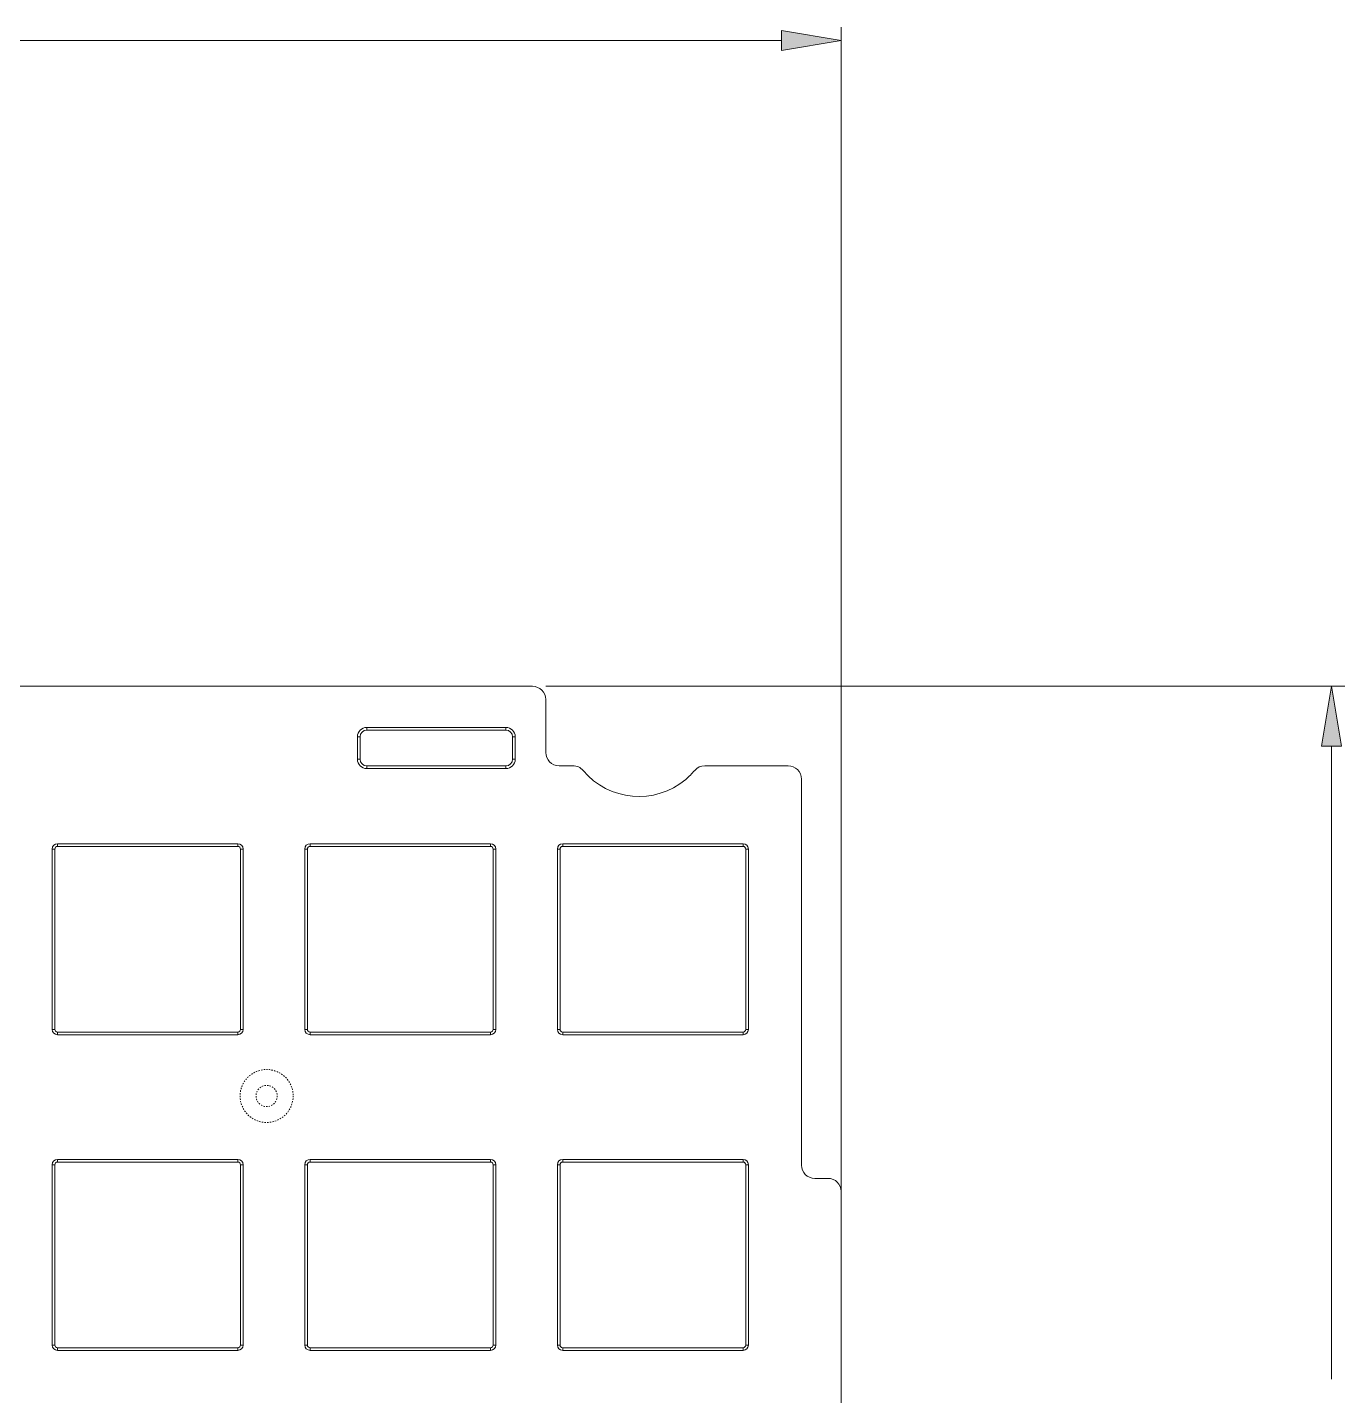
# Model space of a CAD drawing. Header units: millimetres. Extents: x 78 to 606, y -329 to -69.
# Drawn here: x 504.7 to 604.1, y -173.9 to -70.8 of the extents above; entities that cross this region are included whole.
import ezdxf

# ---------------------------------------------------------------- set-up
doc = ezdxf.new("R2010")
doc.units = ezdxf.units.MM
doc.header["$MEASUREMENT"] = 0
doc.linetypes.add('AI-Linetype-10', pattern=[0.18189, 0.090945, -0.090945])
doc.linetypes.add('AI-Linetype-11', pattern=[0.18189, 0.090945, -0.090945])
doc.layers.add('图层 1', color=7, linetype='Continuous', lineweight=0)

msp = doc.modelspace()

# ---------------------------------------------------------------- hatches: boundary and pattern name
at = {"layer": '图层 1', "true_color": 0x6ab82d, "transparency": 33554687}
h = msp.add_hatch(color=75, dxfattribs=at)
h.dxf.hatch_style = 2
h.paths.add_polyline_path([(561.6, -72.52), (561.6, -71.02), (566.1, -71.77)])
h = msp.add_hatch(color=75, dxfattribs=at)
h.dxf.hatch_style = 2
h.paths.add_polyline_path([(603.82, -124.96), (602.32, -124.96), (603.07, -120.46)])

# ---------------------------------------------------------------- linework, layer by layer
at = {"layer": '图层 1', "color": 75, "lineweight": 5, "true_color": 0x6ab82d}
for p, q in [((566.1, -161.11), (566.1, -70.77)), ((561.6, -71.77), (236.27, -71.77)), ((543.82, -120.46), (604.07, -120.46)), ((603.07, -124.96), (603.07, -172.71))]:
    msp.add_line(p, q, dxfattribs=at)
at = {"layer": '图层 1', "color": 18, "lineweight": 5, "true_color": 0x040000}
for p, q in [((480.82, -120.46), (542.82, -120.46)), ((543.82, -121.46), (543.82, -125.45)), ((530.32, -123.56), (540.82, -123.56)), ((530.32, -123.56), (530.32, -123.76)), ((530.32, -123.76), (540.82, -123.76)), ((540.82, -123.56), (540.82, -123.76)), ((529.62, -124.26), (529.82, -124.26)), ((529.62, -125.96), (529.62, -124.26)), ((529.82, -125.96), (529.82, -124.26)), ((541.52, -124.26), (541.32, -124.26)), ((541.32, -124.26), (541.32, -125.96)), ((541.52, -124.26), (541.52, -125.96)), ((529.62, -125.96), (529.82, -125.96)), ((540.82, -126.46), (530.32, -126.46)), ((530.32, -126.66), (530.32, -126.46)), ((540.82, -126.66), (530.32, -126.66)), ((540.82, -126.66), (540.82, -126.46)), ((541.52, -125.96), (541.32, -125.96)), ((545.86, -126.45), (544.82, -126.45)), ((562.1, -126.45), (555.81, -126.45)), ((563.1, -156.56), (563.1, -127.45)), ((506.8, -132.73), (506.6, -132.73)), ((506.6, -146.33), (506.6, -132.73)), ((506.8, -146.33), (506.8, -132.73)), ((507, -132.33), (520.6, -132.33)), ((507, -132.33), (507, -132.53)), ((507, -132.53), (520.6, -132.53)), ((520.6, -132.53), (520.6, -132.33)), ((521, -132.73), (520.8, -132.73)), ((520.8, -132.73), (520.8, -146.33)), ((521, -132.73), (521, -146.33)), ((525.85, -132.73), (525.65, -132.73)), ((525.65, -146.33), (525.65, -132.73)), ((525.85, -146.33), (525.85, -132.73)), ((526.05, -132.33), (539.65, -132.33)), ((526.05, -132.33), (526.05, -132.53)), ((526.05, -132.53), (539.65, -132.53)), ((539.65, -132.53), (539.65, -132.33)), ((540.05, -132.73), (539.85, -132.73)), ((539.85, -132.73), (539.85, -146.33)), ((540.05, -132.73), (540.05, -146.33)), ((544.9, -132.73), (544.7, -132.73)), ((544.7, -146.33), (544.7, -132.73)), ((544.9, -146.33), (544.9, -132.73)), ((545.1, -132.33), (558.7, -132.33)), ((545.1, -132.33), (545.1, -132.53)), ((545.1, -132.53), (558.7, -132.53)), ((558.7, -132.53), (558.7, -132.33)), ((559.1, -132.73), (558.9, -132.73)), ((558.9, -132.73), (558.9, -146.33)), ((559.1, -132.73), (559.1, -146.33)), ((506.6, -146.33), (506.8, -146.33)), ((520.8, -146.33), (521, -146.33)), ((525.65, -146.33), (525.85, -146.33)), ((539.85, -146.33), (540.05, -146.33)), ((544.7, -146.33), (544.9, -146.33)), ((558.9, -146.33), (559.1, -146.33)), ((520.6, -146.53), (507, -146.53)), ((507, -146.53), (507, -146.73)), ((520.6, -146.73), (507, -146.73)), ((520.6, -146.73), (520.6, -146.53)), ((539.65, -146.53), (526.05, -146.53)), ((526.05, -146.53), (526.05, -146.73)), ((539.65, -146.73), (526.05, -146.73)), ((539.65, -146.73), (539.65, -146.53)), ((558.7, -146.53), (545.1, -146.53)), ((545.1, -146.53), (545.1, -146.73)), ((558.7, -146.73), (545.1, -146.73)), ((558.7, -146.73), (558.7, -146.53)), ((506.8, -156.53), (506.6, -156.53)), ((506.6, -156.53), (506.6, -170.13)), ((506.8, -156.53), (506.8, -170.13)), ((520.6, -156.13), (507, -156.13)), ((507, -156.13), (507, -156.33)), ((520.6, -156.33), (507, -156.33)), ((520.6, -156.33), (520.6, -156.13)), ((521, -156.53), (520.8, -156.53)), ((520.8, -170.13), (520.8, -156.53)), ((521, -170.13), (521, -156.53)), ((525.85, -156.53), (525.65, -156.53)), ((525.65, -156.53), (525.65, -170.13)), ((525.85, -156.53), (525.85, -170.13)), ((539.65, -156.13), (526.05, -156.13)), ((526.05, -156.13), (526.05, -156.33)), ((539.65, -156.33), (526.05, -156.33)), ((539.65, -156.33), (539.65, -156.13)), ((540.05, -156.53), (539.85, -156.53)), ((539.85, -170.13), (539.85, -156.53)), ((540.05, -170.13), (540.05, -156.53)), ((544.9, -156.53), (544.7, -156.53)), ((544.7, -156.53), (544.7, -170.13)), ((544.9, -156.53), (544.9, -170.13)), ((558.7, -156.13), (545.1, -156.13)), ((545.1, -156.13), (545.1, -156.33)), ((558.7, -156.33), (545.1, -156.33)), ((558.7, -156.33), (558.7, -156.13)), ((559.1, -156.53), (558.9, -156.53)), ((558.9, -170.13), (558.9, -156.53)), ((559.1, -170.13), (559.1, -156.53)), ((565.1, -157.56), (564.1, -157.56)), ((566.1, -220.56), (566.1, -158.56)), ((506.6, -170.13), (506.8, -170.13)), ((520.8, -170.13), (521, -170.13)), ((525.65, -170.13), (525.85, -170.13)), ((539.85, -170.13), (540.05, -170.13)), ((544.7, -170.13), (544.9, -170.13)), ((558.9, -170.13), (559.1, -170.13)), ((507, -170.33), (520.6, -170.33)), ((507, -170.33), (507, -170.53)), ((507, -170.53), (520.6, -170.53)), ((520.6, -170.53), (520.6, -170.33)), ((526.05, -170.33), (539.65, -170.33)), ((526.05, -170.33), (526.05, -170.53)), ((526.05, -170.53), (539.65, -170.53)), ((539.65, -170.53), (539.65, -170.33)), ((545.1, -170.33), (558.7, -170.33)), ((545.1, -170.33), (545.1, -170.53)), ((545.1, -170.53), (558.7, -170.53)), ((558.7, -170.53), (558.7, -170.33))]:
    msp.add_line(p, q, dxfattribs=at)
at = {"layer": '图层 1', "color": 18, "lineweight": 0, "true_color": 0x040000}
for points in [[(561.6, -72.52), (561.6, -71.02), (566.1, -71.77), (566.1, -71.77)], [(603.82, -124.96), (602.32, -124.96), (603.07, -120.46), (603.07, -120.46)]]:
    msp.add_lwpolyline(points, close=True, dxfattribs=at)
at = {"layer": '图层 1'}
for points in [[(561.6, -72.52), (561.6, -71.02), (566.1, -71.77)], [(603.82, -124.96), (602.32, -124.96), (603.07, -120.46)]]:
    msp.add_lwpolyline(points, close=True, dxfattribs=at)
at = {"layer": '图层 1', "color": 8, "linetype": 'AI-Linetype-10', "lineweight": 5, "true_color": 0x7f8080}
msp.add_circle((522.77, -151.35), 2, dxfattribs=at)
at = {"layer": '图层 1', "color": 8, "linetype": 'AI-Linetype-11', "lineweight": 5, "true_color": 0x7f8080}
msp.add_circle((522.77, -151.35), 0.8, dxfattribs=at)
at = {"layer": '图层 1', "color": 18, "lineweight": 5, "true_color": 0x040000}
for points in [[(543.82, -121.46), (543.82, -120.91), (543.37, -120.46), (542.82, -120.46), (542.82, -120.46), (542.82, -120.46), (542.82, -120.46)], [(546.63, -126.8), (548.58, -129.13), (552.05, -129.43), (554.38, -127.48), (554.62, -127.27), (554.85, -127.05), (555.05, -126.8)], [(507, -156.33), (506.88, -156.33), (506.8, -156.42), (506.8, -156.53), (506.8, -156.53), (506.8, -156.53), (506.8, -156.53)], [(520.8, -156.53), (520.8, -156.42), (520.71, -156.33), (520.6, -156.33), (520.6, -156.33), (520.6, -156.33), (520.6, -156.33)], [(526.05, -156.33), (525.93, -156.33), (525.85, -156.42), (525.85, -156.53), (525.85, -156.53), (525.85, -156.53), (525.85, -156.53)], [(539.85, -156.53), (539.85, -156.42), (539.76, -156.33), (539.65, -156.33), (539.65, -156.33), (539.65, -156.33), (539.65, -156.33)], [(545.1, -156.33), (544.98, -156.33), (544.9, -156.42), (544.9, -156.53), (544.9, -156.53), (544.9, -156.53), (544.9, -156.53)], [(558.9, -156.53), (558.9, -156.42), (558.81, -156.33), (558.7, -156.33), (558.7, -156.33), (558.7, -156.33), (558.7, -156.33)], [(566.1, -158.56), (566.1, -158.01), (565.65, -157.56), (565.1, -157.56), (565.1, -157.56), (565.1, -157.56), (565.1, -157.56)], [(506.8, -170.13), (506.8, -170.24), (506.88, -170.33), (507, -170.33), (507, -170.33), (507, -170.33), (507, -170.33)], [(520.6, -170.33), (520.71, -170.33), (520.8, -170.24), (520.8, -170.13), (520.8, -170.13), (520.8, -170.13), (520.8, -170.13)], [(525.85, -170.13), (525.85, -170.24), (525.93, -170.33), (526.05, -170.33), (526.05, -170.33), (526.05, -170.33), (526.05, -170.33)], [(539.65, -170.33), (539.76, -170.33), (539.85, -170.24), (539.85, -170.13), (539.85, -170.13), (539.85, -170.13), (539.85, -170.13)], [(544.9, -170.13), (544.9, -170.24), (544.98, -170.33), (545.1, -170.33), (545.1, -170.33), (545.1, -170.33), (545.1, -170.33)], [(558.7, -170.33), (558.81, -170.33), (558.9, -170.24), (558.9, -170.13), (558.9, -170.13), (558.9, -170.13), (558.9, -170.13)]]:
    msp.add_open_spline(points, degree=3, knots=[0, 0, 0, 0, 1, 1, 1, 2, 2, 2, 2], dxfattribs=at)
for points in [[(530.32, -123.56), (529.93, -123.56), (529.62, -123.88), (529.62, -124.26)], [(530.32, -123.76), (530.04, -123.76), (529.82, -123.99), (529.82, -124.26)], [(541.52, -124.26), (541.52, -123.88), (541.2, -123.56), (540.82, -123.56)], [(541.32, -124.26), (541.32, -123.99), (541.09, -123.76), (540.82, -123.76)], [(543.82, -125.45), (543.82, -126), (544.27, -126.45), (544.82, -126.45)], [(529.62, -125.96), (529.62, -126.35), (529.93, -126.66), (530.32, -126.66)], [(529.82, -125.96), (529.82, -126.24), (530.04, -126.46), (530.32, -126.46)], [(540.82, -126.66), (541.2, -126.66), (541.52, -126.35), (541.52, -125.96)], [(540.82, -126.46), (541.09, -126.46), (541.32, -126.24), (541.32, -125.96)], [(546.63, -126.8), (546.44, -126.58), (546.16, -126.45), (545.86, -126.45)], [(555.81, -126.45), (555.52, -126.45), (555.24, -126.58), (555.05, -126.8)], [(563.1, -127.45), (563.1, -126.9), (562.65, -126.45), (562.1, -126.45)], [(507, -132.33), (506.77, -132.33), (506.6, -132.51), (506.6, -132.73)], [(507, -132.53), (506.88, -132.53), (506.8, -132.62), (506.8, -132.73)], [(521, -132.73), (521, -132.51), (520.82, -132.33), (520.6, -132.33)], [(520.8, -132.73), (520.8, -132.62), (520.71, -132.53), (520.6, -132.53)], [(526.05, -132.33), (525.82, -132.33), (525.65, -132.51), (525.65, -132.73)], [(526.05, -132.53), (525.93, -132.53), (525.85, -132.62), (525.85, -132.73)], [(540.05, -132.73), (540.05, -132.51), (539.87, -132.33), (539.65, -132.33)], [(539.85, -132.73), (539.85, -132.62), (539.76, -132.53), (539.65, -132.53)], [(545.1, -132.33), (544.87, -132.33), (544.7, -132.51), (544.7, -132.73)], [(545.1, -132.53), (544.98, -132.53), (544.9, -132.62), (544.9, -132.73)], [(559.1, -132.73), (559.1, -132.51), (558.92, -132.33), (558.7, -132.33)], [(558.9, -132.73), (558.9, -132.62), (558.81, -132.53), (558.7, -132.53)], [(506.6, -146.33), (506.6, -146.55), (506.77, -146.73), (507, -146.73)], [(506.8, -146.33), (506.8, -146.44), (506.88, -146.53), (507, -146.53)], [(520.6, -146.73), (520.82, -146.73), (521, -146.55), (521, -146.33)], [(520.6, -146.53), (520.71, -146.53), (520.8, -146.44), (520.8, -146.33)], [(525.65, -146.33), (525.65, -146.55), (525.82, -146.73), (526.05, -146.73)], [(525.85, -146.33), (525.85, -146.44), (525.93, -146.53), (526.05, -146.53)], [(539.65, -146.73), (539.87, -146.73), (540.05, -146.55), (540.05, -146.33)], [(539.65, -146.53), (539.76, -146.53), (539.85, -146.44), (539.85, -146.33)], [(544.7, -146.33), (544.7, -146.55), (544.87, -146.73), (545.1, -146.73)], [(544.9, -146.33), (544.9, -146.44), (544.98, -146.53), (545.1, -146.53)], [(558.7, -146.73), (558.92, -146.73), (559.1, -146.55), (559.1, -146.33)], [(558.7, -146.53), (558.81, -146.53), (558.9, -146.44), (558.9, -146.33)], [(507, -156.13), (506.77, -156.13), (506.6, -156.31), (506.6, -156.53)], [(521, -156.53), (521, -156.31), (520.82, -156.13), (520.6, -156.13)], [(526.05, -156.13), (525.82, -156.13), (525.65, -156.31), (525.65, -156.53)], [(540.05, -156.53), (540.05, -156.31), (539.87, -156.13), (539.65, -156.13)], [(545.1, -156.13), (544.87, -156.13), (544.7, -156.31), (544.7, -156.53)], [(559.1, -156.53), (559.1, -156.31), (558.92, -156.13), (558.7, -156.13)], [(563.1, -156.56), (563.1, -157.11), (563.55, -157.56), (564.1, -157.56)], [(506.6, -170.13), (506.6, -170.35), (506.77, -170.53), (507, -170.53)], [(520.6, -170.53), (520.82, -170.53), (521, -170.35), (521, -170.13)], [(525.65, -170.13), (525.65, -170.35), (525.82, -170.53), (526.05, -170.53)], [(539.65, -170.53), (539.87, -170.53), (540.05, -170.35), (540.05, -170.13)], [(544.7, -170.13), (544.7, -170.35), (544.87, -170.53), (545.1, -170.53)], [(558.7, -170.53), (558.92, -170.53), (559.1, -170.35), (559.1, -170.13)]]:
    msp.add_open_spline(points, degree=3, dxfattribs=at)

doc.saveas('drawing.dxf')
